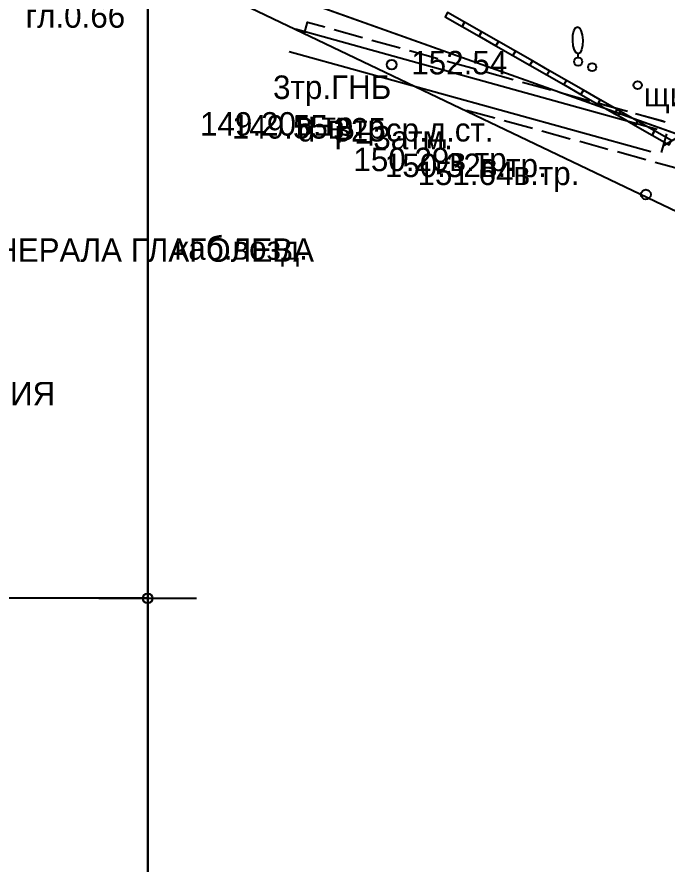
# Model space of a CAD drawing. Header units: metres. Extents: x -2743 to 126, y 13412 to 13916.
# Drawn here: x -2006.69 to -1973.45, y 13636.41 to 13679.72 of the extents above; entities that cross this region are included whole.
import ezdxf

# ---------------------------------------------------------------- set-up
doc = ezdxf.new("R2010")
doc.units = ezdxf.units.M
for name, color, linetype in [('0_геоподоснова', 7, 'Continuous'), ('output[1-12]_3_ДЖКХ-24_03233kl$0$Красные линии', 7, 'Continuous'), ('output[1-12]_3_ДЖКХ-24_03233tp$0$Граница улицы', 7, 'Continuous'), ('output[1-12]_3_ДЖКХ-24_03233tp$0$Полоса деревьев', 7, 'Continuous'), ('output[1-12]_3_ДЖКХ-24_03233up$0$Газопровод', 7, 'Continuous'), ('output[1-12]_3_ДЖКХ-24_03233up$0$Кабели', 7, 'Continuous'), ('output[1-12]_3_ДЖКХ-24_03233up$0$Кабель связи', 7, 'Continuous'), ('output[1-12]_3_ДЖКХ-24_03233up$0$Кабель электрический', 7, 'Continuous'), ('output[1-12]_3_ДЖКХ-24_03233up$0$Канализация самотёчная', 7, 'Continuous'), ('output[1-12]_brd$0$Граница заказа', 7, 'Continuous'), ('output[1-12]_brd$0$Координатные кресты', 7, 'Continuous'), ('output[1-12]_brd$0$Рамки', 7, 'Continuous'), ('output[19-22]_brd$0$Рамки', 7, 'Continuous'), ('output[23]_3_ДЖКХ-25_01840kl$0$Красные линии', 7, 'Continuous'), ('output[23]_3_ДЖКХ-25_01840tp$0$Горизонтали', 7, 'Continuous'), ('output[23]_3_ДЖКХ-25_01840up$0$Канализация самотёчная', 7, 'Continuous'), ('output[23]_brd$0$Граница заказа', 7, 'Continuous'), ('output[23]_brd$0$Координатные кресты', 7, 'Continuous'), ('output[24-26]_3_ДЖКХ-25_01840kl$0$Красные линии', 7, 'Continuous'), ('output[24-26]_brd$0$Координатные кресты', 7, 'Continuous'), ('output[24-26]_brd$0$Рамки', 7, 'Continuous')]:
    doc.layers.add(name, color=color, linetype=linetype)

msp = doc.modelspace()

# ---------------------------------------------------------------- linework, layer by layer
at = {"layer": '0_геоподоснова'}
for points in [[(-2000, 13647.5), (-2000, 13652.5)], [(-2002.5, 13650), (-1997.5, 13650)]]:
    msp.add_lwpolyline(points, dxfattribs=at)
at = {"layer": 'output[1-12]_3_ДЖКХ-24_03233kl$0$Красные линии'}
for points in [[(-1983.805, 13679.457), (-1984.673, 13679.953), (-1984.797, 13679.736), (-1983.929, 13679.24), (-1983.805, 13679.457)], [(-1982.937, 13678.961), (-1983.805, 13679.457), (-1983.929, 13679.24), (-1983.061, 13678.744), (-1982.937, 13678.961)], [(-1982.068, 13678.465), (-1982.937, 13678.961), (-1983.061, 13678.744), (-1982.193, 13678.248), (-1982.068, 13678.465)], [(-1981.2, 13677.969), (-1982.068, 13678.465), (-1982.193, 13678.248), (-1981.324, 13677.752), (-1981.2, 13677.969)], [(-1980.332, 13677.473), (-1981.2, 13677.969), (-1981.324, 13677.752), (-1980.456, 13677.256), (-1980.332, 13677.473)], [(-1979.464, 13676.976), (-1980.332, 13677.473), (-1980.456, 13677.256), (-1979.588, 13676.759), (-1979.464, 13676.976)], [(-1978.595, 13676.48), (-1979.464, 13676.976), (-1979.588, 13676.759), (-1978.72, 13676.263), (-1978.595, 13676.48)], [(-1977.727, 13675.984), (-1978.595, 13676.48), (-1978.72, 13676.263), (-1977.851, 13675.767), (-1977.727, 13675.984)], [(-1976.859, 13675.488), (-1977.727, 13675.984), (-1977.851, 13675.767), (-1976.983, 13675.271), (-1976.859, 13675.488)], [(-1975.991, 13674.992), (-1976.859, 13675.488), (-1976.983, 13675.271), (-1976.115, 13674.775), (-1975.991, 13674.992)], [(-1975.821, 13674.895), (-1975.991, 13674.992), (-1976.115, 13674.775), (-1975.945, 13674.678), (-1975.821, 13674.895)]]:
    msp.add_lwpolyline(points, close=True, dxfattribs=at)
at = {"layer": 'output[1-12]_3_ДЖКХ-24_03233tp$0$Полоса деревьев'}
for points in [[(-1978.034, 13679.223), (-1977.932, 13679.171), (-1977.847, 13679.024), (-1977.786, 13678.805), (-1977.758, 13678.535), (-1977.771, 13678.264), (-1977.821, 13678.041), (-1977.898, 13677.89), (-1977.997, 13677.833), (-1978.099, 13677.885), (-1978.184, 13678.032), (-1978.245, 13678.251), (-1978.273, 13678.521), (-1978.26, 13678.792), (-1978.21, 13679.015), (-1978.133, 13679.166), (-1978.034, 13679.223)], [(-1977.997, 13677.65), (-1977.997, 13677.833)]]:
    msp.add_lwpolyline(points, dxfattribs=at)
for centre in [(-1977.99, 13677.44), (-1977.275, 13677.157), (-1974.951, 13676.236)]:
    msp.add_circle(centre, 0.21, dxfattribs=at)
at = {"layer": 'output[1-12]_3_ДЖКХ-24_03233up$0$Канализация самотёчная'}
for points in [[(-1978.843, 13675.843), (-1977.398, 13675.441)], [(-1976.916, 13675.307), (-1975.471, 13674.905)], [(-1974.989, 13674.771), (-1973.544, 13674.369)]]:
    msp.add_lwpolyline(points, dxfattribs=at)
at = {"layer": 'output[1-12]_brd$0$Граница заказа'}
msp.add_lwpolyline([(-2346.581, 13797.271), (-2166.599, 13756.435), (-2146.461, 13744.448), (-2137.057, 13735.438), (-2116.083, 13730.556), (-2106.947, 13730.964), (-2106.947, 13685.73), (-2024.861, 13668.702), (-2016.466, 13689.267), (-1943.717, 13663.309), (-1875.376, 13614.096), (-1826.303, 13588.476), (-1816.168, 13541.725), (-1765.892, 13527.485), (-1735.115, 13529.544), (-1686.146, 13524.756), (-1676.411, 13564.262), (-1525.599, 13535.005), (-1412.062, 13512.979), (-1427.758, 13454.715), (-1407.548, 13450.243), (-1398.752, 13489.999), (-1344.683, 13479.798), (-1272.603, 13462.997)], dxfattribs=at)
at = {"layer": 'output[1-12]_brd$0$Координатные кресты'}
msp.add_circle((-2000, 13650), 0.25, dxfattribs=at)
at = {"layer": 'output[1-12]_brd$0$Рамки'}
for points in [[(-2250, 13600), (-2250, 13850), (-2000, 13850), (-2000, 13600), (-2250, 13600)], [(-2000, 13500), (-2000, 13800), (-1750, 13800), (-1750, 13500), (-2000, 13500)]]:
    msp.add_lwpolyline(points, dxfattribs=at)
at = {"layer": 'output[19-22]_brd$0$Рамки'}
msp.add_lwpolyline([(-2000, 13500), (-2000, 13750)], dxfattribs=at)
at = {"layer": 'output[23]_3_ДЖКХ-25_01840kl$0$Красные линии'}
for points in [[(-1974.952, 13674.398), (-1975.82, 13674.894), (-1975.944, 13674.677), (-1975.076, 13674.181), (-1974.952, 13674.398)], [(-1974.084, 13673.902), (-1974.952, 13674.398), (-1975.076, 13674.181), (-1974.208, 13673.685), (-1974.084, 13673.902)], [(-1973.215, 13673.406), (-1974.084, 13673.902), (-1974.208, 13673.685), (-1973.339, 13673.189), (-1973.215, 13673.406)]]:
    msp.add_lwpolyline(points, close=True, dxfattribs=at)
at = {"layer": 'output[23]_3_ДЖКХ-25_01840tp$0$Горизонтали'}
for centre in [(-1987.525, 13677.287), (-1974.53, 13670.644)]:
    msp.add_circle(centre, 0.25, dxfattribs=at)
at = {"layer": 'output[23]_3_ДЖКХ-25_01840up$0$Канализация самотёчная'}
for points in [[(-1991.992, 13678.899), (-1991.839, 13679.457), (-1990.952, 13679.21)], [(-1992.444, 13679.11), (-1973.959, 13673.994)], [(-1990.47, 13679.076), (-1989.025, 13678.674)], [(-1988.543, 13678.54), (-1987.098, 13678.138)], [(-1992.764, 13677.954), (-1974.279, 13672.837)], [(-1986.616, 13678.004), (-1985.171, 13677.603)], [(-1984.69, 13677.469), (-1983.244, 13677.067)], [(-1982.763, 13676.933), (-1981.318, 13676.531)], [(-1980.836, 13676.397), (-1979.391, 13675.995)], [(-1978.909, 13675.861), (-1977.464, 13675.459)], [(-1982.251, 13674.545), (-1983.698, 13674.943)], [(-1976.982, 13675.325), (-1975.537, 13674.923)], [(-1975.055, 13674.789), (-1973.61, 13674.387)], [(-1980.323, 13674.014), (-1981.769, 13674.412)], [(-1978.395, 13673.483), (-1979.841, 13673.881)], [(-1973.481, 13673.741), (-1973.745, 13672.786)], [(-1976.467, 13672.952), (-1977.913, 13673.35)], [(-1973.651, 13673.127), (-1972.902, 13673.581)], [(-1974.538, 13672.421), (-1975.985, 13672.819)], [(-1972.61, 13671.89), (-1974.056, 13672.288)]]:
    msp.add_lwpolyline(points, dxfattribs=at)
at = {"layer": 'output[23]_brd$0$Граница заказа'}
msp.add_lwpolyline([(-1912.765, 13641.02), (-1943.717, 13663.309), (-2005.475, 13685.345), (-1912.765, 13641.02)], dxfattribs=at)
at = {"layer": 'output[23]_brd$0$Координатные кресты'}
msp.add_circle((-2000, 13650), 0.25, dxfattribs=at)
at = {"layer": 'output[24-26]_brd$0$Координатные кресты'}
msp.add_circle((-2000, 13650), 0.25, dxfattribs=at)
at = {"layer": 'output[24-26]_brd$0$Рамки'}
msp.add_lwpolyline([(-2250, 13650), (-2250, 13900), (-2000, 13900), (-2000, 13650), (-2250, 13650)], dxfattribs=at)

# ---------------------------------------------------------------- texts
at = {"layer": 'output[1-12]_3_ДЖКХ-24_03233tp$0$Граница улицы'}
msp.add_text('УЛИЦА ГЕНЕРАЛА ГЛАГОЛЕВА', height=1.2, dxfattribs=at).set_placement((-2015.676, 13667.205))
at = {"layer": 'output[1-12]_3_ДЖКХ-24_03233up$0$Газопровод'}
for s, p in [('d=325ср.д.ст.', (-1992.331, 13673.355)), ('Р=3атм.', (-1990.473, 13672.954))]:
    msp.add_text(s, height=1.2, dxfattribs=at).set_placement(p)
at = {"layer": 'output[1-12]_3_ДЖКХ-24_03233up$0$Кабели'}
msp.add_text('гл.0.66', height=1.2, dxfattribs=at).set_placement((-2006.242, 13679.173))
at = {"layer": 'output[1-12]_3_ДЖКХ-24_03233up$0$Кабель связи'}
msp.add_text('каб.возд.', height=1.2, dxfattribs=at).set_placement((-1998.629, 13667.308))
at = {"layer": 'output[1-12]_3_ДЖКХ-24_03233up$0$Кабель электрический'}
for s, p in [('3тр.ГНБ', (-1993.592, 13675.531)), ('149.20в.тр.', (-1997.328, 13673.656)), ('149.55в.тр.', (-1995.698, 13673.503)), ('150.29в.тр.', (-1989.485, 13671.839)), ('150.32в.тр.', (-1987.878, 13671.537)), ('151.64в.тр.', (-1986.207, 13671.129))]:
    msp.add_text(s, height=1.2, dxfattribs=at).set_placement(p)
at = {"layer": 'output[23]_3_ДЖКХ-25_01840tp$0$Горизонтали'}
msp.add_text('152.54', height=1.2, dxfattribs=at).set_placement((-1986.525, 13676.787))
at = {"layer": 'output[23]_3_ДЖКХ-25_01840up$0$Канализация самотёчная'}
msp.add_text('щит d=2000', height=1.2, dxfattribs=at).set_placement((-1974.634, 13675.15))
at = {"layer": 'output[24-26]_3_ДЖКХ-25_01840kl$0$Красные линии'}
msp.add_text('ЛИНИИ ГРАДОСТРОИТЕЛЬНОГО РЕГУЛИРОВАНИЯ', height=1.2, dxfattribs=at).set_placement((-2045.09, 13659.867))

doc.saveas('drawing.dxf')
